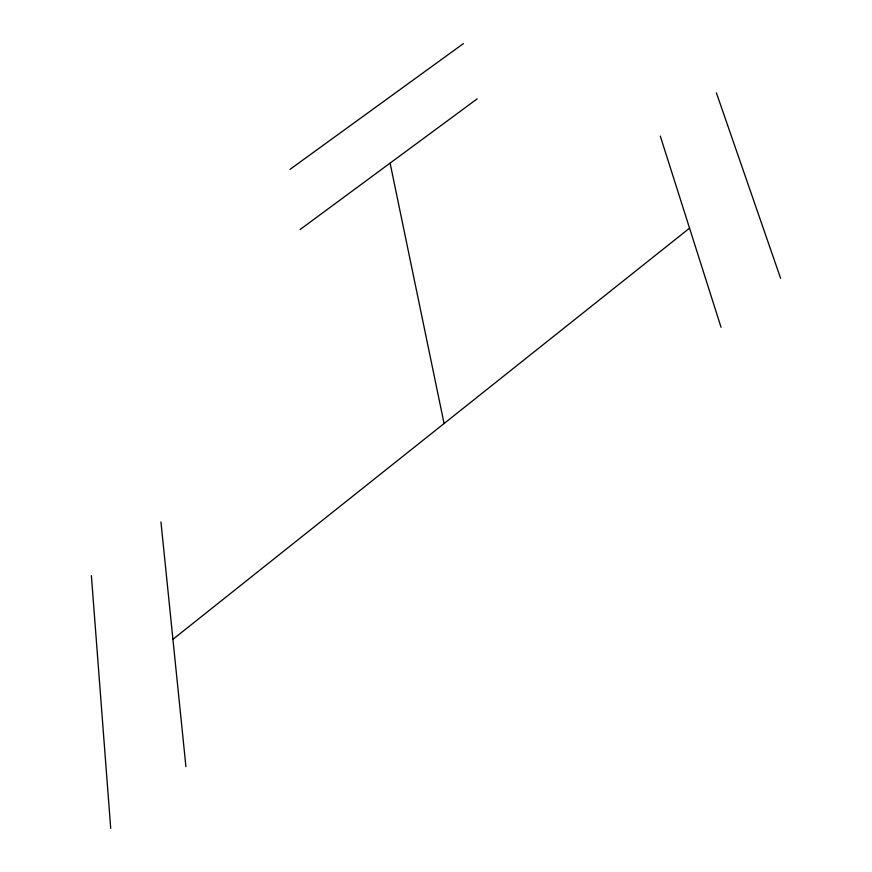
<?xml version="1.0" encoding="UTF-8"?>
<svg xmlns="http://www.w3.org/2000/svg" width="872" height="872" viewBox="0 0 872 872"><rect width="100%" height="100%" fill="white"/><g stroke="black" fill="none" stroke-linecap="round" stroke-linejoin="round"><path stroke-width="1.31" d="M172.929 639.318L689.556 228.17M300.077 229.543L477.126 98.885M290.005 169.364L463.413 43.6M716.381 92.803L780.614 278.321M660.311 136.13L721.035 327.24M390.1 163.108L444.077 423.52M160.949 521.947L185.921 766.641M91.386 575.694L110.711 828.4"/></g></svg>
